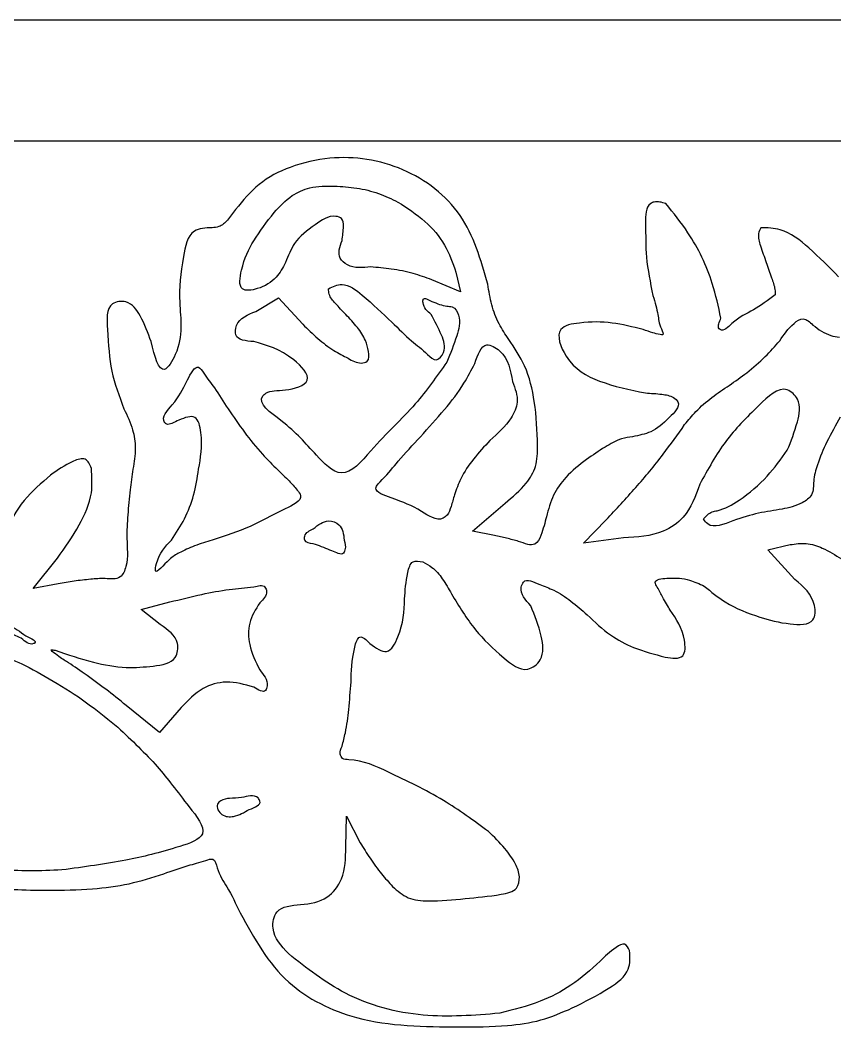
# Model space of a CAD drawing. Extents: x 0 to 204, y 72 to 361.
# Drawn here: x 56.97 to 87.43, y 323.6 to 361.24 of the extents above; entities that cross this region are included whole.
import ezdxf

# ---------------------------------------------------------------- set-up
doc = ezdxf.new("R2010")
doc.units = 0
doc.layers.get('0').update_dxf_attribs({"linetype": 'CONTINUOUS'})

msp = doc.modelspace()

# ---------------------------------------------------------------- linework, layer by layer
at = {"color": 7}
for p, q in [((102.023333, 361.244444), (0, 361.244444)), ((33.640889, 356.728889), (61.891333, 356.728889)), ((61.891333, 356.728889), (90.113556, 356.728889)), ((71.091778, 354.442889), (71.091778, 354.442889)), ((73.264889, 351.818222), (73.434222, 351.084444)), ((73.434222, 351.084444), (72.361778, 351.536)), ((65.786, 350.350667), (66.632667, 350.858667)), ((66.632667, 350.858667), (67.535778, 349.870889)), ((70.866, 349.955556), (70.866, 349.955556)), ((75.381556, 347.726), (75.381556, 347.726)), ((64.741778, 346.71), (64.741778, 346.71)), ((73.885778, 342.138), (75.099333, 343.182222)), ((78.034444, 341.686444), (78.881111, 342.561333)), ((74.704222, 341.968667), (73.885778, 342.138)), ((79.530222, 341.884), (78.034444, 341.686444)), ((69.088, 341.799333), (69.088, 341.799333)), ((84.920667, 341.432444), (85.767333, 341.63)), ((57.460444, 339.993111), (58.363556, 341.122)), ((85.936667, 340.331778), (84.920667, 341.432444)), ((58.391778, 340.162444), (57.460444, 339.993111)), ((61.496222, 339.202889), (62.568667, 339.485111)), ((65.927111, 339.456889), (65.927111, 339.456889)), ((62.201778, 338.638444), (61.496222, 339.202889)), ((57.178222, 338.215111), (57.178222, 338.215111)), ((57.15, 337.114444), (57.15, 337.114444)), ((62.173556, 334.602667), (60.931778, 335.618667)), ((62.992, 335.534), (62.173556, 334.602667)), ((65.532, 331.724), (65.532, 331.724)), ((69.144444, 330.312889), (69.172667, 331.47)), ((69.172667, 331.47), (69.680667, 330.482222))]:
    msp.add_line(p, q, dxfattribs=at)
for points, knots in [([(74.450222, 351.366667), (74.194008, 352.277393), (73.685462, 354.085047), (71.354243, 355.878316), (68.948027, 356.242239), (67.113705, 355.818793), (65.855388, 355.179125), (65.298996, 354.49754), (65.024, 354.160667)], [0, 0, 0, 0, 2.776232, 5.510398, 8.271458, 9.79537, 11.117352, 12.409274, 12.409274, 12.409274, 12.409274]), ([(66.463333, 354.047778), (66.674663, 354.277913), (67.048712, 354.685248), (67.856332, 355.038038), (68.693834, 355.049121), (69.558351, 354.986047), (70.364603, 354.792445), (70.854673, 354.556866), (71.091778, 354.442889)], [0, 0, 0, 0, 0.928186, 1.642878, 2.569389, 3.406625, 4.247026, 5.034737, 5.034737, 5.034737, 5.034737]), ([(71.091778, 354.442889), (71.443242, 354.216692), (72.115655, 353.783937), (72.886722, 352.87384), (73.140378, 352.165782), (73.264889, 351.818222)], [0, 0, 0, 0, 1.250588, 2.392599, 3.493624, 3.493624, 3.493624, 3.493624]), ([(81.110667, 354.386444), (81.035533, 354.408417), (80.895498, 354.44937), (80.697576, 354.460083), (80.343761, 354.310907), (80.364096, 353.413958), (80.343976, 352.343409), (80.531232, 351.429638), (80.630889, 350.943333)], [0, 0, 0, 0, 0.234755, 0.437537, 0.58275, 1.33094, 2.612903, 4.071317, 4.071317, 4.071317, 4.071317]), ([(83.170889, 350.096667), (83.077454, 350.533717), (82.837284, 351.657139), (82.126289, 353.12814), (81.398132, 354.030289), (81.110667, 354.386444)], [0, 0, 0, 0, 1.339324, 3.442686, 4.814722, 4.814722, 4.814722, 4.814722]), ([(65.024, 354.160667), (64.926874, 354.027345), (64.75252, 353.788014), (64.458616, 353.501003), (64.235938, 353.48829), (64.149111, 353.483333)], [0, 0, 0, 0, 0.501193, 0.899709, 1.154414, 1.154414, 1.154414, 1.154414]), ([(69.003333, 353.003556), (69.030338, 353.174267), (69.072054, 353.437982), (69.044215, 353.843037), (68.551028, 353.986664), (67.933468, 353.547383), (67.204871, 353.016109), (66.928543, 352.218288), (66.536617, 351.546741), (65.984375, 351.196408), (65.094946, 351.061045), (65.267558, 352.163619), (65.669996, 353.022452), (66.191658, 353.696658), (66.463333, 354.047778)], [0, 0, 0, 0, 0.53793, 0.830993, 1.05615, 1.896032, 2.931943, 3.721519, 4.373131, 5.200277, 5.755338, 6.451148, 7.645166, 8.942783, 8.942783, 8.942783, 8.942783]), ([(64.149111, 353.483333), (63.90179, 353.471997), (63.280015, 353.443497), (62.997721, 352.106858), (62.852947, 350.611529), (63.127, 349.233822), (62.225741, 347.787132), (62.003038, 348.668195), (61.863111, 349.221778)], [0, 0, 0, 0, 0.679351, 1.707913, 3.428821, 5.390436, 6.072406, 7.225231, 7.225231, 7.225231, 7.225231]), ([(84.666667, 353.483333), (84.63074, 353.409726), (84.525768, 353.194659), (84.669876, 352.731378), (84.792352, 352.387125), (84.864222, 352.185111)], [0, 0, 0, 0, 0.239922, 0.701009, 1.355858, 1.355858, 1.355858, 1.355858]), ([(87.573556, 351.648889), (87.213002, 352.011826), (86.559003, 352.670147), (85.588316, 353.452266), (84.913196, 353.475023), (84.666667, 353.483333)], [0, 0, 0, 0, 1.552397, 2.815853, 3.542603, 3.542603, 3.542603, 3.542603]), ([(70.075778, 352.015778), (69.775456, 351.984874), (69.344758, 351.940555), (68.79096, 352.397943), (68.920743, 352.768038), (69.003333, 353.003556)], [0, 0, 0, 0, 0.87074, 1.248747, 1.910279, 1.910279, 1.910279, 1.910279]), ([(72.361778, 351.536), (72.132433, 351.618555), (71.638827, 351.796235), (70.868315, 351.94611), (70.332293, 351.993229), (70.075778, 352.015778)], [0, 0, 0, 0, 0.730499, 1.57221, 2.344686, 2.344686, 2.344686, 2.344686]), ([(84.864222, 352.185111), (84.929581, 351.992626), (85.043173, 351.65809), (85.194946, 351.257895), (85.201013, 351.039184), (85.202889, 350.971556)], [0, 0, 0, 0, 0.611882, 1.063438, 1.265565, 1.265565, 1.265565, 1.265565]), ([(68.495333, 351.197333), (68.666222, 351.277493), (69.110004, 351.485661), (69.968564, 350.802591), (70.516552, 350.285378), (70.866, 349.955556)], [0, 0, 0, 0, 0.532894, 1.383872, 2.881667, 2.881667, 2.881667, 2.881667]), ([(75.240444, 349.306444), (75.112235, 349.494838), (74.839881, 349.89504), (74.580118, 350.600498), (74.4938, 351.109628), (74.450222, 351.366667)], [0, 0, 0, 0, 0.681852, 1.448446, 2.230089, 2.230089, 2.230089, 2.230089]), ([(69.229111, 348.600889), (69.384563, 348.510406), (69.606394, 348.381286), (70.034556, 348.470152), (69.996784, 348.897684), (69.885096, 349.311727), (69.574564, 349.788323), (69.162459, 350.218915), (68.793324, 350.604798), (68.516597, 350.91759), (68.500654, 351.12733), (68.495333, 351.197333)], [0, 0, 0, 0, 0.529663, 0.755832, 1.125724, 1.549728, 2.12501, 2.774225, 3.339904, 3.753314, 3.960417, 3.960417, 3.960417, 3.960417]), ([(80.630889, 350.943333), (80.704065, 350.695448), (80.831663, 350.263211), (80.850869, 349.864014), (81.071063, 349.44795), (80.820996, 349.496971), (80.60241, 349.55885), (80.388735, 349.631136), (80.264, 349.673333)], [0, 0, 0, 0, 0.735967, 1.283305, 1.512781, 1.615478, 1.890058, 2.275143, 2.275143, 2.275143, 2.275143]), ([(85.202889, 350.971556), (84.929785, 350.767917), (84.394095, 350.368484), (83.736677, 350.10191), (83.251475, 349.558458), (83.058066, 349.748974), (83.098831, 349.915876), (83.144084, 350.029413), (83.170889, 350.096667)], [0, 0, 0, 0, 0.9913, 1.944422, 2.438068, 2.519425, 2.673253, 2.896779, 2.896779, 2.896779, 2.896779]), ([(61.863111, 349.221778), (61.750082, 349.543336), (61.555929, 350.095688), (61.059822, 350.791912), (60.158339, 350.670641), (60.260057, 349.381531), (60.312057, 348.157804), (60.672538, 347.182377), (60.847111, 346.71)], [0, 0, 0, 0, 1.043263, 1.792049, 2.295982, 3.269293, 4.840781, 6.316447, 6.316447, 6.316447, 6.316447]), ([(72.333556, 350.237778), (72.198074, 350.358435), (72.029194, 350.508837), (72.023973, 350.912413), (72.220615, 350.798983), (72.361778, 350.717556)], [0, 0, 0, 0, 0.530858, 0.661721, 0.994691, 0.994691, 0.994691, 0.994691]), ([(72.361778, 350.717556), (72.458922, 350.683473), (72.644687, 350.6183), (72.89411, 350.535313), (73.20279, 350.546674), (73.475155, 350.070582), (73.279234, 349.337264), (73.054763, 348.779292), (72.926222, 348.459778)], [0, 0, 0, 0, 0.308752, 0.590413, 0.789689, 1.183756, 1.959377, 2.998649, 2.998649, 2.998649, 2.998649]), ([(65.701333, 349.221778), (65.404018, 349.247253), (64.960597, 349.285246), (65.061832, 350.062607), (65.482998, 350.230139), (65.786, 350.350667)], [0, 0, 0, 0, 0.712751, 1.063009, 1.961156, 1.961156, 1.961156, 1.961156]), ([(70.866, 349.955556), (71.11175, 349.709784), (71.547241, 349.274255), (72.080823, 348.871935), (72.533022, 348.4245), (72.932477, 348.90718), (72.708415, 349.547329), (72.469981, 349.986497), (72.333556, 350.237778)], [0, 0, 0, 0, 1.02101, 1.809317, 2.189175, 2.569821, 3.220287, 4.090226, 4.090226, 4.090226, 4.090226]), ([(67.535778, 349.870889), (67.720676, 349.690968), (68.085752, 349.335718), (68.646823, 348.894484), (69.050456, 348.690969), (69.229111, 348.600889)], [0, 0, 0, 0, 0.774238, 1.528717, 2.127852, 2.127852, 2.127852, 2.127852]), ([(80.264, 349.673333), (79.873308, 349.770707), (79.079665, 349.96851), (78.102763, 349.970696), (76.904075, 349.76697), (77.412074, 348.332802), (78.661766, 347.649358), (79.763178, 347.422996), (80.348667, 347.302667)], [0, 0, 0, 0, 1.186771, 2.410779, 3.143717, 4.153123, 5.715594, 7.488744, 7.488744, 7.488744, 7.488744]), ([(85.372222, 349.25), (85.522501, 349.479541), (85.740115, 349.811932), (86.273524, 350.167147), (86.495718, 349.955392), (86.614, 349.842667)], [0, 0, 0, 0, 0.846133, 1.22526, 1.656818, 1.656818, 1.656818, 1.656818]), ([(86.614, 349.842667), (86.717519, 349.762302), (86.922531, 349.603147), (87.258843, 349.439521), (87.494193, 349.406298), (87.601778, 349.391111)], [0, 0, 0, 0, 0.393089, 0.778481, 1.103, 1.103, 1.103, 1.103]), ([(72.926222, 348.459778), (72.541431, 347.91497), (71.682255, 346.698504), (70.375891, 345.554663), (69.062635, 343.909226), (67.774646, 345.242228), (67.164368, 346.003932), (65.76335, 346.950883), (66.196922, 347.347241), (66.50683, 347.393945), (67.009265, 347.401135), (68.060643, 347.682412), (66.960008, 348.88206), (66.194039, 349.088796), (65.701333, 349.221778)], [0, 0, 0, 0, 1.960513, 4.377499, 5.760807, 6.895466, 8.755232, 9.900468, 10.061764, 10.380247, 10.801773, 11.693697, 12.606916, 14.25349, 14.25349, 14.25349, 14.25349]), ([(73.970444, 348.403333), (74.081395, 348.738831), (74.263314, 349.288926), (75.202904, 348.743662), (75.307879, 348.145687), (75.381556, 347.726)], [0, 0, 0, 0, 0.827506, 1.356808, 2.602782, 2.602782, 2.602782, 2.602782]), ([(75.099333, 343.182222), (75.380464, 343.414287), (75.845762, 343.798377), (76.30641, 344.559459), (76.324418, 345.631188), (76.246043, 346.886228), (75.933749, 348.278478), (75.457558, 348.984529), (75.240444, 349.306444)], [0, 0, 0, 0, 1.090577, 1.805012, 2.578103, 4.235113, 5.615484, 6.772269, 6.772269, 6.772269, 6.772269]), ([(83.481333, 347.584889), (83.70399, 347.739609), (84.176106, 348.067672), (84.812752, 348.623945), (85.193718, 349.050252), (85.372222, 349.25)], [0, 0, 0, 0, 0.813152, 1.724185, 2.527409, 2.527409, 2.527409, 2.527409]), ([(62.907333, 346.286667), (62.823345, 346.245366), (62.682427, 346.176071), (62.470055, 346.097941), (62.198588, 346.359989), (62.857201, 347.040057), (63.076012, 347.511442), (63.566458, 348.453048), (63.925028, 347.901946), (64.276345, 347.443495), (64.571727, 346.97799), (64.741778, 346.71)], [0, 0, 0, 0, 0.291362, 0.488854, 0.589645, 1.308292, 2.397162, 3.026585, 3.313823, 4.000354, 4.931843, 4.931843, 4.931843, 4.931843]), ([(71.938444, 345.665778), (72.2419, 346.000473), (72.819519, 346.637554), (73.520218, 347.544293), (73.840241, 348.154903), (73.970444, 348.403333)], [0, 0, 0, 0, 1.355988, 2.581077, 3.421403, 3.421403, 3.421403, 3.421403]), ([(75.381556, 347.726), (75.477666, 347.468188), (75.649887, 347.006212), (75.268262, 346.178013), (74.823615, 345.781887), (74.534889, 345.524667)], [0, 0, 0, 0, 0.789774, 1.415208, 2.573351, 2.573351, 2.573351, 2.573351]), ([(81.816222, 346.117333), (81.95188, 346.283443), (82.256843, 346.65686), (82.822783, 347.145815), (83.263286, 347.43951), (83.481333, 347.584889)], [0, 0, 0, 0, 0.642612, 1.444604, 2.230705, 2.230705, 2.230705, 2.230705]), ([(85.654444, 345.157778), (85.792161, 345.499887), (86.033622, 346.099714), (86.195003, 346.993017), (85.462679, 347.691102), (84.357864, 346.601474), (83.301334, 345.56654), (82.689447, 344.450813), (82.380667, 343.887778)], [0, 0, 0, 0, 1.126688, 1.975445, 2.487332, 3.681428, 5.524019, 7.401096, 7.401096, 7.401096, 7.401096]), ([(80.348667, 347.302667), (80.554213, 347.289918), (80.910019, 347.267849), (81.339247, 347.197538), (81.721295, 346.860668), (81.144341, 346.276495), (80.640211, 345.821554), (80.106477, 345.713761), (79.868889, 345.665778)], [0, 0, 0, 0, 0.617704, 1.06926, 1.300605, 1.963977, 2.839522, 3.541944, 3.541944, 3.541944, 3.541944]), ([(60.847111, 346.71), (60.97056, 346.453331), (61.194537, 345.98765), (61.3131, 345.203602), (61.230045, 344.713464), (61.185778, 344.452222)], [0, 0, 0, 0, 0.85101, 1.544008, 2.334938, 2.334938, 2.334938, 2.334938]), ([(63.641111, 344.452222), (63.715383, 344.873544), (63.822946, 345.483712), (63.588452, 346.557885), (63.132707, 346.37641), (62.907333, 346.286667)], [0, 0, 0, 0, 1.368851, 1.982405, 2.582652, 2.582652, 2.582652, 2.582652]), ([(64.741778, 346.71), (64.942667, 346.415575), (65.342413, 345.829703), (65.963285, 345.062175), (66.408943, 344.618592), (66.604444, 344.424)], [0, 0, 0, 0, 1.069198, 2.127582, 2.954726, 2.954726, 2.954726, 2.954726]), ([(87.63, 346.399556), (87.459693, 346.093062), (87.138724, 345.515428), (86.793795, 344.710332), (86.616673, 344.05201), (86.644103, 343.476762), (86.11992, 343.099526), (85.714254, 343.011984), (85.456889, 342.956444)], [0, 0, 0, 0, 1.052585, 1.983759, 2.608345, 3.117686, 3.576201, 4.371922, 4.371922, 4.371922, 4.371922]), ([(78.881111, 342.561333), (79.253678, 342.959099), (79.993079, 343.74851), (80.978772, 344.932307), (81.552377, 345.743981), (81.816222, 346.117333)], [0, 0, 0, 0, 1.634923, 3.244683, 4.615835, 4.615835, 4.615835, 4.615835]), ([(73.208444, 343.492667), (73.167256, 343.346244), (73.094852, 343.088856), (72.98626, 342.767711), (72.607753, 342.449181), (71.784283, 343.028168), (71.167887, 343.269597), (70.074982, 343.645345), (70.676202, 344.219503), (71.147654, 344.820494), (71.649376, 345.35679), (71.938444, 345.665778)], [0, 0, 0, 0, 0.458454, 0.805889, 0.996076, 1.849348, 3.085461, 3.763621, 4.154787, 5.066606, 6.306071, 6.306071, 6.306071, 6.306071]), ([(79.868889, 345.665778), (79.730696, 345.644843), (79.362472, 345.589062), (78.792292, 345.259435), (78.374674, 344.97432), (78.147333, 344.819111)], [0, 0, 0, 0, 0.416752, 1.110468, 1.939309, 1.939309, 1.939309, 1.939309]), ([(74.534889, 345.524667), (74.324683, 345.297988), (73.916395, 344.857705), (73.448912, 344.176732), (73.2802, 343.696791), (73.208444, 343.492667)], [0, 0, 0, 0, 0.927951, 1.802378, 2.44952, 2.44952, 2.44952, 2.44952]), ([(59.633556, 344.480444), (59.571599, 344.626626), (59.442922, 344.930231), (58.73259, 344.683908), (58.364426, 344.413584), (58.109556, 344.226444)], [0, 0, 0, 0, 0.413129, 0.858027, 1.858898, 1.858898, 1.858898, 1.858898]), ([(82.521778, 342.589556), (82.567249, 342.643844), (82.658455, 342.752736), (82.835035, 342.868193), (83.274165, 342.93043), (84.005972, 343.364136), (84.907966, 344.119009), (85.41626, 344.82633), (85.654444, 345.157778)], [0, 0, 0, 0, 0.212282, 0.425796, 0.612653, 1.528036, 2.910647, 4.129847, 4.129847, 4.129847, 4.129847]), ([(78.147333, 344.819111), (77.878954, 344.606993), (77.398773, 344.227475), (76.859154, 343.490131), (76.721862, 342.950542), (76.651556, 342.674222)], [0, 0, 0, 0, 1.024407, 1.832856, 2.681382, 2.681382, 2.681382, 2.681382]), ([(58.109556, 344.226444), (57.760701, 343.930102), (57.051573, 343.327715), (56.358983, 342.089774), (56.22681, 341.174262), (56.162222, 340.726889)], [0, 0, 0, 0, 1.366961, 2.778672, 4.127762, 4.127762, 4.127762, 4.127762]), ([(58.363556, 341.122), (58.647075, 341.526455), (59.175628, 342.280462), (59.700148, 343.43653), (59.65305, 344.174843), (59.633556, 344.480444)], [0, 0, 0, 0, 1.488168, 2.774325, 3.682668, 3.682668, 3.682668, 3.682668]), ([(61.185778, 344.452222), (61.146689, 344.194614), (61.060545, 343.626898), (60.992997, 342.761685), (60.929581, 341.799393), (61.034443, 341.029531), (60.736828, 340.29881), (60.13337, 340.382482), (59.581379, 340.332292), (58.989624, 340.273511), (58.588153, 340.198927), (58.391778, 340.162444)], [0, 0, 0, 0, 0.7811, 1.721385, 2.608403, 3.649087, 4.099657, 4.666421, 5.202236, 5.829139, 6.429386, 6.429386, 6.429386, 6.429386]), ([(62.625111, 341.799333), (62.798292, 342.060542), (63.14589, 342.584821), (63.48939, 343.488898), (63.589791, 344.126375), (63.641111, 344.452222)], [0, 0, 0, 0, 0.938287, 1.883264, 2.871351, 2.871351, 2.871351, 2.871351]), ([(66.604444, 344.424), (66.747165, 344.286515), (67.001569, 344.041444), (67.28244, 343.743403), (67.60364, 343.299425), (66.508919, 342.818915), (65.624977, 342.278394), (64.646198, 341.960686), (64.149111, 341.799333)], [0, 0, 0, 0, 0.588366, 1.048782, 1.285788, 2.04325, 3.506864, 5.017253, 5.017253, 5.017253, 5.017253]), ([(82.380667, 343.887778), (82.222003, 343.444161), (81.95815, 342.706441), (80.860867, 341.953856), (80.040919, 341.91081), (79.530222, 341.884)], [0, 0, 0, 0, 1.375738, 2.287807, 3.793994, 3.793994, 3.793994, 3.793994]), ([(76.651556, 342.674222), (76.591392, 342.449918), (76.498681, 342.104273), (76.283971, 341.603571), (76.043862, 341.622347), (75.946, 341.63)], [0, 0, 0, 0, 0.72938, 1.123946, 1.395397, 1.395397, 1.395397, 1.395397]), ([(85.456889, 342.956444), (84.880596, 342.867614), (84.013572, 342.733969), (82.814394, 342.177293), (82.571609, 342.519349), (82.521778, 342.589556)], [0, 0, 0, 0, 1.884018, 2.834481, 3.079941, 3.079941, 3.079941, 3.079941]), ([(67.930889, 342.222667), (68.111339, 342.366488), (68.405493, 342.600933), (69.014476, 342.384626), (69.060458, 342.018585), (69.088, 341.799333)], [0, 0, 0, 0, 0.645568, 1.05235, 1.659939, 1.659939, 1.659939, 1.659939]), ([(67.930889, 341.658222), (67.790608, 341.678214), (67.589016, 341.706944), (67.601813, 342.063445), (67.791662, 342.155303), (67.930889, 342.222667)], [0, 0, 0, 0, 0.349176, 0.501785, 0.921504, 0.921504, 0.921504, 0.921504]), ([(75.946, 341.63), (75.832977, 341.671488), (75.575001, 341.766186), (75.15781, 341.871061), (74.855596, 341.936093), (74.704222, 341.968667)], [0, 0, 0, 0, 0.360991, 0.823963, 1.288575, 1.288575, 1.288575, 1.288575]), ([(64.149111, 341.799333), (63.930783, 341.734368), (63.510538, 341.60932), (62.945644, 341.340435), (62.518352, 341.105818), (61.959645, 340.402271), (62.117581, 341.268497), (62.400782, 341.564703), (62.625111, 341.799333)], [0, 0, 0, 0, 0.689849, 1.32784, 1.778655, 2.439014, 2.712964, 3.756836, 3.756836, 3.756836, 3.756836]), ([(68.805778, 341.319556), (68.721893, 341.355278), (68.534139, 341.435231), (68.244382, 341.553578), (68.034075, 341.623779), (67.930889, 341.658222)], [0, 0, 0, 0, 0.273543, 0.61225, 0.938516, 0.938516, 0.938516, 0.938516]), ([(69.088, 341.799333), (69.118084, 341.681664), (69.162683, 341.507217), (69.030322, 341.231641), (68.886017, 341.28814), (68.805778, 341.319556)], [0, 0, 0, 0, 0.363725, 0.539233, 0.75905, 0.75905, 0.75905, 0.75905]), ([(85.767333, 341.63), (85.965312, 341.659346), (86.372802, 341.719749), (87.041115, 341.499584), (87.452253, 341.241046), (87.686444, 341.093778)], [0, 0, 0, 0, 0.593172, 1.220901, 2.051704, 2.051704, 2.051704, 2.051704]), ([(71.345778, 339.598), (71.365243, 339.909987), (71.393305, 340.359776), (71.586654, 341.068956), (71.887272, 341.008298), (72.023111, 340.980889)], [0, 0, 0, 0, 0.99909, 1.440383, 1.804173, 1.804173, 1.804173, 1.804173]), ([(72.023111, 340.980889), (72.141001, 340.919813), (72.431356, 340.769388), (72.785732, 340.340903), (72.988152, 339.984607), (73.095556, 339.795556)], [0, 0, 0, 0, 0.395465, 0.973999, 1.627966, 1.627966, 1.627966, 1.627966]), ([(76.058889, 339.344), (75.862457, 339.558283), (75.613273, 339.830112), (75.830829, 340.405451), (76.155279, 340.250173), (76.397556, 340.134222)], [0, 0, 0, 0, 0.777859, 0.986755, 1.602655, 1.602655, 1.602655, 1.602655]), ([(81.28, 339.174667), (81.180736, 339.337447), (81.005714, 339.624461), (80.845883, 339.952713), (80.616981, 340.327632), (81.389498, 340.398679), (81.909223, 340.370501), (82.362964, 340.163221), (82.55, 340.077778)], [0, 0, 0, 0, 0.561293, 0.98967, 1.188274, 1.651725, 2.500071, 3.095006, 3.095006, 3.095006, 3.095006]), ([(62.568667, 339.485111), (62.965883, 339.584108), (63.700051, 339.767082), (64.745827, 339.963205), (65.396582, 340.022015), (65.701333, 340.049556)], [0, 0, 0, 0, 1.228104, 2.269883, 3.187455, 3.187455, 3.187455, 3.187455]), ([(65.701333, 340.049556), (65.869996, 340.09382), (66.106662, 340.15593), (66.23845, 339.756388), (66.059902, 339.58463), (65.927111, 339.456889)], [0, 0, 0, 0, 0.422393, 0.592694, 1.08692, 1.08692, 1.08692, 1.08692]), ([(76.397556, 340.134222), (76.574982, 340.069852), (76.989583, 339.919436), (77.580818, 339.519174), (77.973304, 339.180074), (78.175556, 339.005333)], [0, 0, 0, 0, 0.564643, 1.319428, 2.121892, 2.121892, 2.121892, 2.121892]), ([(82.55, 340.077778), (82.802284, 339.868947), (83.416942, 339.36016), (84.571348, 338.910899), (85.580556, 338.651743), (86.697283, 338.60396), (86.719524, 339.657436), (86.258709, 340.054375), (85.936667, 340.331778)], [0, 0, 0, 0, 0.982138, 2.392846, 3.561971, 4.422843, 4.951634, 6.178782, 6.178782, 6.178782, 6.178782]), ([(70.047556, 337.932889), (70.268991, 337.763072), (70.711504, 337.423712), (71.294742, 338.472206), (71.3252, 339.144072), (71.345778, 339.598)], [0, 0, 0, 0, 0.691532, 1.381944, 2.819964, 2.819964, 2.819964, 2.819964]), ([(73.095556, 339.795556), (73.379362, 339.325831), (73.925071, 338.422636), (74.861111, 337.53805), (75.817368, 336.765652), (76.591039, 337.368441), (76.470912, 338.346624), (76.209961, 338.978302), (76.058889, 339.344)], [0, 0, 0, 0, 1.617091, 3.109375, 4.100608, 4.685958, 5.564978, 6.773546, 6.773546, 6.773546, 6.773546]), ([(65.927111, 339.456889), (65.773668, 339.211351), (65.476921, 338.736498), (65.505362, 337.799832), (65.775233, 337.25291), (65.927111, 336.945111)], [0, 0, 0, 0, 0.851724, 1.647172, 2.671066, 2.671066, 2.671066, 2.671066]), ([(78.175556, 339.005333), (78.4549, 338.738762), (78.971129, 338.246137), (79.971671, 337.712208), (80.685314, 337.527613), (81.082444, 337.424889)], [0, 0, 0, 0, 1.15383, 2.132284, 3.359957, 3.359957, 3.359957, 3.359957]), ([(81.082444, 337.424889), (81.350962, 337.38333), (81.858614, 337.304761), (81.830466, 338.361633), (81.502281, 338.846359), (81.28, 339.174667)], [0, 0, 0, 0, 0.661165, 1.249978, 2.485831, 2.485831, 2.485831, 2.485831]), ([(57.008889, 338.130444), (56.833445, 338.211261), (56.592028, 338.322467), (56.053692, 338.61504), (56.3724, 338.691453), (56.585951, 338.594689), (56.880864, 338.444586), (57.074489, 338.295163), (57.178222, 338.215111)], [0, 0, 0, 0, 0.712889, 0.98096, 1.15787, 1.391646, 1.733018, 2.126955, 2.126955, 2.126955, 2.126955]), ([(61.947778, 337.086222), (62.279425, 337.132503), (62.809897, 337.206529), (62.942396, 338.139764), (62.491983, 338.443041), (62.201778, 338.638444)], [0, 0, 0, 0, 0.881414, 1.40983, 2.367017, 2.367017, 2.367017, 2.367017]), ([(52.154667, 338.215111), (52.602012, 338.254659), (53.648082, 338.347136), (55.352554, 337.908726), (56.524314, 337.390932), (57.15, 337.114444)], [0, 0, 0, 0, 1.340048, 3.133557, 5.188544, 5.188544, 5.188544, 5.188544]), ([(57.178222, 338.215111), (57.395842, 338.11731), (57.638531, 338.008241), (57.318277, 337.852778), (57.156361, 337.998092), (57.008889, 338.130444)], [0, 0, 0, 0, 0.426065, 0.475149, 0.976298, 0.976298, 0.976298, 0.976298]), ([(69.342, 336.493556), (69.349443, 336.884556), (69.359282, 337.4014), (69.629013, 338.3367), (69.904673, 338.070742), (70.047556, 337.932889)], [0, 0, 0, 0, 1.308763, 1.729986, 2.183263, 2.183263, 2.183263, 2.183263]), ([(60.931778, 335.618667), (60.678626, 335.821576), (60.165166, 336.233133), (59.439027, 336.762348), (58.748535, 337.232209), (58.424277, 337.427582), (58.047231, 337.727486), (58.212054, 337.692909), (58.278889, 337.678889)], [0, 0, 0, 0, 0.968216, 1.963805, 2.767146, 3.272487, 3.489787, 3.638001, 3.638001, 3.638001, 3.638001]), ([(58.278889, 337.678889), (58.75065, 337.519847), (59.614706, 337.228554), (60.856827, 336.990098), (61.609454, 337.056412), (61.947778, 337.086222)], [0, 0, 0, 0, 1.494727, 2.737671, 3.752671, 3.752671, 3.752671, 3.752671]), ([(57.15, 337.114444), (57.555839, 336.895325), (58.400985, 336.439016), (59.563104, 335.66424), (60.285588, 335.07435), (60.621333, 334.800222)], [0, 0, 0, 0, 1.383289, 2.880649, 4.180572, 4.180572, 4.180572, 4.180572]), ([(65.927111, 336.945111), (66.074072, 336.765346), (66.262356, 336.535034), (66.129684, 336.038553), (65.879612, 336.188851), (65.701333, 336.296)], [0, 0, 0, 0, 0.654779, 0.838891, 1.29608, 1.29608, 1.29608, 1.29608]), ([(65.701333, 336.296), (65.361087, 336.396159), (64.730577, 336.581763), (63.704701, 336.286223), (63.24464, 335.800649), (62.992, 335.534)], [0, 0, 0, 0, 1.046179, 1.938672, 3.025728, 3.025728, 3.025728, 3.025728]), ([(69.003333, 334.094667), (69.0481, 334.261639), (69.168508, 334.710739), (69.266462, 335.516195), (69.315471, 336.150299), (69.342, 336.493556)], [0, 0, 0, 0, 0.518184, 1.393742, 2.427067, 2.427067, 2.427067, 2.427067]), ([(60.621333, 334.800222), (61.140691, 334.31093), (62.140517, 333.368983), (63.009694, 332.151397), (64.157344, 330.744119), (62.440548, 330.171871), (60.876001, 329.780657), (59.352253, 329.576177), (58.532889, 329.466222)], [0, 0, 0, 0, 2.080611, 4.005432, 5.120803, 6.092416, 8.170249, 10.587259, 10.587259, 10.587259, 10.587259]), ([(74.478444, 330.905556), (73.927602, 331.309126), (72.75414, 332.168852), (70.957414, 333.017401), (69.742163, 333.596746), (69.014736, 333.588627), (68.898006, 333.843731), (68.962952, 333.998461), (69.003333, 334.094667)], [0, 0, 0, 0, 2.046069, 4.358748, 5.908592, 6.14907, 6.332802, 6.634834, 6.634834, 6.634834, 6.634834]), ([(65.532, 331.724), (65.346137, 331.616166), (65.032369, 331.434124), (64.49456, 331.448125), (64.251972, 331.87345), (64.515257, 332.099874), (64.841683, 332.157814), (65.28558, 332.143302), (65.767416, 332.324118), (66.033109, 331.915891), (65.752869, 331.808578), (65.532, 331.724)], [0, 0, 0, 0, 0.637004, 1.075375, 1.494699, 1.675784, 2.016363, 2.465065, 3.07782, 3.215875, 3.729453, 3.729453, 3.729453, 3.729453]), ([(58.532889, 329.466222), (57.727976, 329.426858), (56.14015, 329.349206), (53.672078, 330.256917), (52.229978, 331.287117), (51.420889, 331.865111)], [0, 0, 0, 0, 2.396175, 4.726856, 7.705844, 7.705844, 7.705844, 7.705844]), ([(50.546, 331.441778), (51.422899, 330.824008), (52.940125, 329.755131), (55.496253, 328.753229), (57.710666, 328.687464), (59.575365, 328.72427), (61.042769, 328.907922), (61.912007, 329.186848), (62.342889, 329.325111)], [0, 0, 0, 0, 3.212266, 5.557922, 8.105921, 9.7855, 11.164101, 12.519197, 12.519197, 12.519197, 12.519197]), ([(73.603556, 328.393778), (74.038665, 328.434434), (74.668279, 328.493264), (75.564606, 328.667763), (75.680181, 329.243866), (75.481671, 329.758766), (75.069373, 330.326876), (74.689633, 330.698744), (74.478444, 330.905556)], [0, 0, 0, 0, 1.364321, 1.974206, 2.414353, 2.906039, 3.613472, 4.499865, 4.499865, 4.499865, 4.499865]), ([(66.999556, 326.333556), (66.734574, 326.619777), (66.320516, 327.067023), (66.516703, 328.100015), (67.520839, 328.157042), (68.450009, 328.306929), (69.13262, 329.206339), (69.140109, 329.907209), (69.144444, 330.312889)], [0, 0, 0, 0, 1.111245, 1.736421, 2.654481, 3.68423, 4.553349, 5.747775, 5.747775, 5.747775, 5.747775]), ([(69.680667, 330.482222), (69.802034, 330.287023), (70.051936, 329.885097), (70.45371, 329.334222), (70.755473, 328.99932), (70.894222, 328.845333)], [0, 0, 0, 0, 0.689529, 1.419773, 2.04132, 2.04132, 2.04132, 2.04132]), ([(62.342889, 329.325111), (62.65049, 329.432427), (63.178501, 329.616641), (63.744059, 329.763074), (64.24235, 329.937183), (64.363182, 329.339729), (64.757934, 328.777528), (65.034435, 328.193297), (65.193333, 327.857556)], [0, 0, 0, 0, 0.957252, 1.643165, 1.914569, 2.264228, 3.071066, 4.161214, 4.161214, 4.161214, 4.161214]), ([(70.894222, 328.845333), (71.078181, 328.682844), (71.457633, 328.347679), (72.447595, 328.270372), (73.15096, 328.34546), (73.603556, 328.393778)], [0, 0, 0, 0, 0.717638, 1.480271, 2.856691, 2.856691, 2.856691, 2.856691]), ([(65.193333, 327.857556), (65.715855, 326.912738), (66.708986, 325.116973), (69.837623, 323.613275), (72.086145, 323.602303), (73.377778, 323.596)], [0, 0, 0, 0, 3.167006, 6.019365, 9.869554, 9.869554, 9.869554, 9.869554]), ([(77.611111, 324.301556), (78.075926, 324.530771), (78.826451, 324.900879), (79.805107, 325.619098), (79.770343, 326.204787), (79.756, 326.446444)], [0, 0, 0, 0, 1.596854, 2.5784, 3.267864, 3.267864, 3.267864, 3.267864]), ([(79.756, 326.446444), (79.70293, 326.551724), (79.590265, 326.775225), (79.077101, 326.472005), (78.829181, 326.224729), (78.655333, 326.051333)], [0, 0, 0, 0, 0.300057, 0.636998, 1.427794, 1.427794, 1.427794, 1.427794]), ([(74.901778, 324.104), (73.947156, 324.027446), (71.985526, 323.870137), (69.159506, 324.627006), (67.681709, 325.794594), (66.999556, 326.333556)], [0, 0, 0, 0, 2.864839, 5.88689, 8.477881, 8.477881, 8.477881, 8.477881]), ([(78.655333, 326.051333), (78.304221, 325.733679), (77.630333, 325.124009), (76.339981, 324.469723), (75.410357, 324.233327), (74.901778, 324.104)], [0, 0, 0, 0, 1.415304, 2.71638, 4.287943, 4.287943, 4.287943, 4.287943]), ([(73.377778, 323.596), (73.981981, 323.596532), (75.007798, 323.597435), (76.451286, 323.800048), (77.225569, 324.134848), (77.611111, 324.301556)], [0, 0, 0, 0, 1.813217, 3.078482, 4.333331, 4.333331, 4.333331, 4.333331])]:
    msp.add_open_spline(points, degree=3, knots=knots, dxfattribs=at)

doc.saveas('drawing.dxf')
